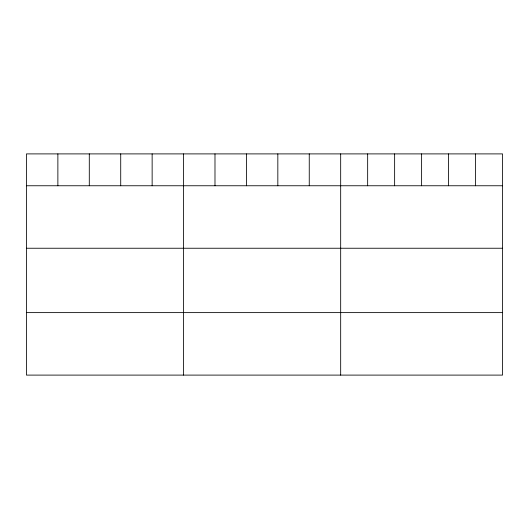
<?xml version="1.0" encoding="UTF-8"?>
<svg xmlns="http://www.w3.org/2000/svg" width="529" height="529" viewBox="0 0 529 529"><rect width="100%" height="100%" fill="white"/><g stroke="black" fill="none" stroke-linecap="round" stroke-linejoin="round"><path stroke-width="0.79" d="M502.55 185.758L502.55 375.101L26.45 375.101L26.45 153.899L502.55 153.899L502.55 185.758L26.45 185.758M26.45 248.24L502.55 248.24M26.45 312.619L502.55 312.619M475.571 153.899L475.571 185.758M448.592 153.899L448.592 185.758M421.613 153.899L421.613 185.758M394.634 153.899L394.634 185.758M367.655 153.899L367.655 185.758M340.676 153.899L340.676 375.101M309.253 153.899L309.253 185.758M277.831 153.899L277.831 185.758M246.408 153.899L246.408 185.758M214.986 153.899L214.986 185.758M183.563 153.899L183.563 375.101M152.14 153.899L152.14 185.758M120.718 153.899L120.718 185.758M89.295 153.899L89.295 185.758M57.873 153.899L57.873 185.758"/></g></svg>
